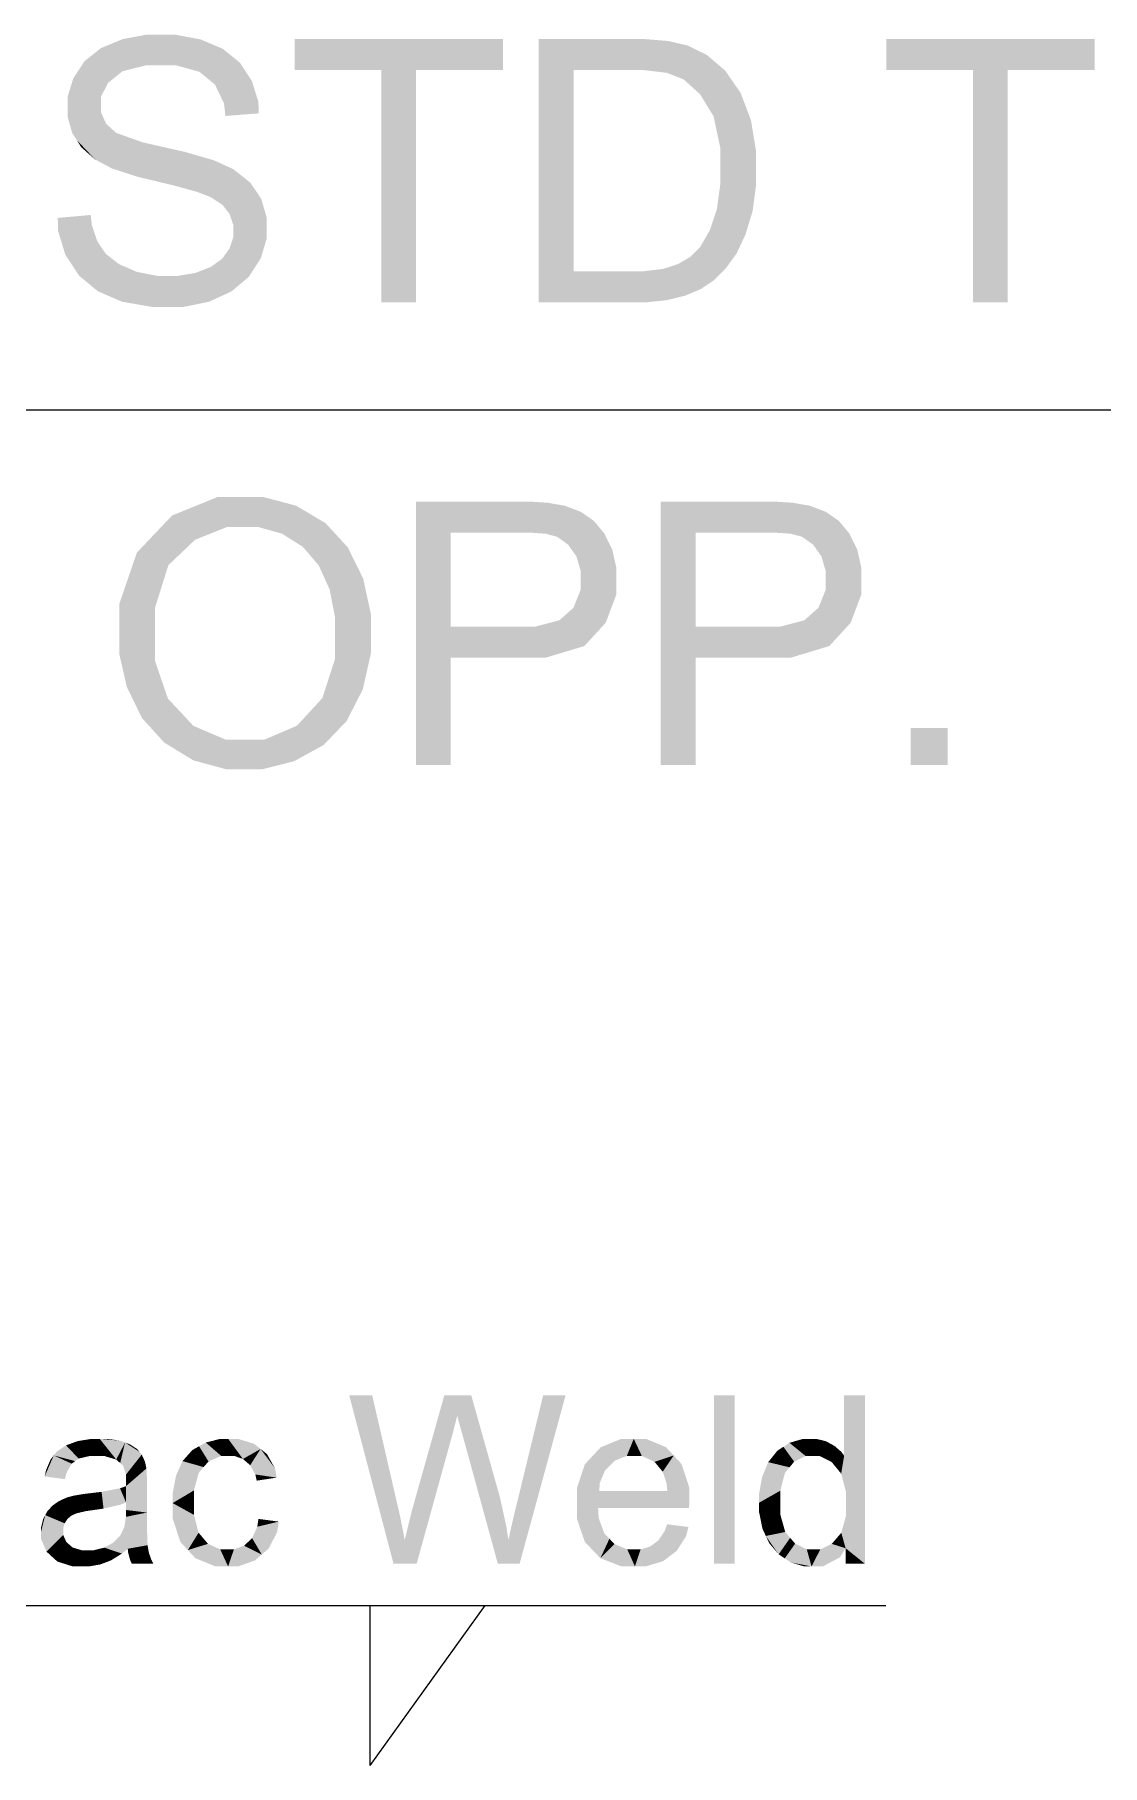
# Model space of a CAD drawing. Header units: millimetres. Extents: x 2 to 579, y 1 to 405.
# Drawn here: x 267.02 to 272.5, y 86.36 to 95.23 of the extents above; entities that cross this region are included whole.
import ezdxf

# ---------------------------------------------------------------- set-up
doc = ezdxf.new("R2010")
doc.units = ezdxf.units.MM
doc.linetypes.add('XKITLINE00', pattern=[0])
doc.layers.add('LinkedObject', color=7, linetype='Continuous', lineweight=0)

# ---------------------------------------------------------------- blocks, each defined once
blk = doc.blocks.new('*A4')
at = {"layer": 'LinkedObject'}
for points in [[(267.4704, 95.2079), (267.5881, 95.073), (267.4148, 95.1848)], [(267.5941, 95.2309), (267.5881, 95.073), (267.4704, 95.2079)], [(267.6622, 95.2309), (267.5881, 95.073), (267.5941, 95.2309)], [(267.5881, 95.073), (267.6622, 95.2309), (267.6691, 95.073)], [(267.6622, 95.2309), (267.7469, 95.073), (267.6691, 95.073)], [(267.8694, 95.2067), (267.6622, 95.2309), (267.7372, 95.2309)], [(267.9267, 95.1825), (267.6622, 95.2309), (267.8694, 95.2067)], [(267.8644, 95.0402), (267.6622, 95.2309), (267.9267, 95.1825)], [(267.7469, 95.073), (267.6622, 95.2309), (267.8644, 95.0402)], [(268.3526, 95.208), (268.7968, 95.0487), (268.3526, 95.0487)], [(268.975, 95.0487), (268.7968, 95.0487), (268.3526, 95.208)], [(268.975, 95.0487), (268.3526, 95.208), (269.4218, 95.208)], [(268.975, 95.0487), (269.4218, 95.208), (269.4218, 95.0487)], [(269.6054, 95.208), (269.7836, 95.0487), (269.6054, 93.858)], [(270.0673, 95.0487), (269.6054, 95.208), (270.0701, 95.208)], [(269.7836, 95.0487), (269.6054, 95.208), (270.0673, 95.0487)], [(270.0701, 95.208), (270.1469, 95.0487), (270.0673, 95.0487)], [(270.1487, 95.208), (270.1469, 95.0487), (270.0701, 95.208)], [(270.1487, 95.208), (270.2625, 95.0349), (270.1469, 95.0487)], [(270.2688, 95.1983), (270.2625, 95.0349), (270.1487, 95.208)], [(271.3888, 95.208), (271.8329, 95.0487), (271.3888, 95.0487)], [(272.0111, 95.0487), (271.8329, 95.0487), (271.3888, 95.208)], [(272.0111, 95.0487), (271.3888, 95.208), (272.458, 95.208)], [(272.0111, 95.0487), (272.458, 95.208), (272.458, 95.0487)], [(267.3591, 95.1618), (267.4331, 95.0136), (267.2745, 95.0943)], [(267.4701, 95.0433), (267.3591, 95.1618), (267.4148, 95.1848)], [(267.4331, 95.0136), (267.3591, 95.1618), (267.4701, 95.0433)], [(267.4148, 95.1848), (267.5881, 95.073), (267.4701, 95.0433)], [(267.9267, 95.1825), (267.9042, 95.0075), (267.8644, 95.0402)], [(267.9839, 95.1584), (267.9042, 95.0075), (267.9267, 95.1825)], [(267.9042, 95.0075), (267.9839, 95.1584), (267.944, 94.9747)], [(267.944, 94.9747), (267.9839, 95.1584), (268.1028, 95.0402)], [(268.1028, 95.0402), (267.9839, 95.1584), (268.072, 95.0872)], [(270.3102, 95.1886), (270.2625, 95.0349), (270.2688, 95.1983)], [(270.3102, 95.1886), (270.2984, 95.021), (270.2625, 95.0349)], [(270.2984, 95.021), (270.3102, 95.1886), (270.3482, 95.0017)], [(270.4671, 95.1269), (270.3102, 95.1886), (270.3682, 95.1753)], [(270.508, 95.0919), (270.3102, 95.1886), (270.4671, 95.1269)], [(270.4327, 94.9255), (270.3102, 95.1886), (270.508, 95.0919)], [(270.3482, 95.0017), (270.3102, 95.1886), (270.4327, 94.9255)], [(267.2455, 95.0498), (267.1876, 94.8586), (267.2166, 95.0053)], [(267.3961, 94.9839), (267.1876, 94.8586), (267.2455, 95.0498)], [(267.2745, 95.0943), (267.4331, 95.0136), (267.2455, 95.0498)], [(267.2455, 95.0498), (267.4331, 95.0136), (267.3961, 94.9839)], [(268.1028, 95.0402), (267.9907, 94.8779), (267.944, 94.9747)], [(268.1336, 94.9932), (267.9907, 94.8779), (268.1028, 95.0402)], [(268.7968, 93.858), (268.975, 95.0487), (268.975, 93.858)], [(268.7968, 95.0487), (268.975, 95.0487), (268.7968, 93.858)], [(269.6054, 93.858), (269.7836, 95.0487), (269.7836, 94.0173)], [(270.508, 95.0919), (270.4674, 94.8686), (270.4327, 94.9255)], [(270.5614, 95.0468), (270.4674, 94.8686), (270.508, 95.0919)], [(270.6412, 94.9315), (270.4674, 94.8686), (270.5614, 95.0468)], [(271.8329, 93.858), (272.0111, 95.0487), (272.0111, 93.858)], [(271.8329, 95.0487), (272.0111, 95.0487), (271.8329, 93.858)], [(267.2166, 95.0053), (267.1876, 94.8586), (267.1876, 94.9097)], [(267.359, 94.9122), (267.1876, 94.8586), (267.3961, 94.9839)], [(268.1667, 94.8867), (267.9907, 94.8779), (268.1336, 94.9932)], [(267.1876, 94.8586), (267.359, 94.9122), (267.359, 94.8703)], [(267.359, 94.8339), (267.1876, 94.8586), (267.359, 94.8703)], [(267.1876, 94.8586), (267.359, 94.8339), (267.1876, 94.812)], [(268.169, 94.8273), (267.9907, 94.8779), (268.1667, 94.8867)], [(267.9907, 94.8779), (268.169, 94.8273), (267.9976, 94.8138)], [(270.4674, 94.8686), (270.6412, 94.9315), (270.5022, 94.8118)], [(270.5022, 94.8118), (270.6412, 94.9315), (270.6676, 94.8613)], [(270.6676, 94.8613), (270.5369, 94.649), (270.5022, 94.8118)], [(270.6941, 94.791), (270.5369, 94.649), (270.6676, 94.8613)], [(267.1876, 94.812), (267.359, 94.8339), (267.2112, 94.7279)], [(267.2112, 94.7279), (267.359, 94.8339), (267.2349, 94.6903)], [(267.2349, 94.6903), (267.359, 94.8339), (267.3853, 94.7741)], [(267.3853, 94.7741), (267.3303, 94.5899), (267.2349, 94.6903)], [(267.4115, 94.7506), (267.3303, 94.5899), (267.3853, 94.7741)], [(270.7205, 94.6306), (270.5369, 94.649), (270.6941, 94.791)], [(267.2349, 94.6903), (267.3303, 94.5899), (267.2585, 94.6528)], [(267.3303, 94.5899), (267.4115, 94.7506), (267.3785, 94.5645)], [(267.3785, 94.5645), (267.4115, 94.7506), (267.4372, 94.7271)], [(267.3785, 94.5645), (267.4372, 94.7271), (267.4157, 94.5447)], [(267.4157, 94.5447), (267.4372, 94.7271), (267.5458, 94.5026)], [(267.5458, 94.5026), (267.4372, 94.7271), (267.5718, 94.679)], [(267.5458, 94.5026), (267.5718, 94.679), (267.6388, 94.4802)], [(267.6388, 94.4802), (267.5718, 94.679), (267.6806, 94.6543)], [(267.6388, 94.4802), (267.6806, 94.6543), (267.7317, 94.4579)], [(267.7317, 94.4579), (267.6806, 94.6543), (267.7894, 94.6297)], [(267.7317, 94.4579), (267.7894, 94.6297), (267.8518, 94.425)], [(267.8518, 94.425), (267.7894, 94.6297), (267.8789, 94.4144)], [(267.8789, 94.4144), (267.7894, 94.6297), (267.9212, 94.3982)], [(267.9387, 94.5866), (267.9212, 94.3982), (267.7894, 94.6297)], [(267.9793, 94.5682), (267.9212, 94.3982), (267.9387, 94.5866)], [(270.7205, 94.5403), (270.5369, 94.649), (270.7205, 94.6306)], [(270.5369, 94.649), (270.7205, 94.5403), (270.5369, 94.5431)], [(267.9212, 94.3982), (267.9793, 94.5682), (267.9822, 94.3584)], [(267.9822, 94.3584), (267.9793, 94.5682), (268.0382, 94.5411)], [(267.9822, 94.3584), (268.0382, 94.5411), (268.0008, 94.3347)], [(268.0008, 94.3347), (268.0382, 94.5411), (268.0195, 94.311)], [(268.0382, 94.5411), (268.1534, 94.4307), (268.0195, 94.311)], [(268.1534, 94.4307), (268.0382, 94.5411), (268.1253, 94.4723)], [(270.7205, 94.5403), (270.5369, 94.4667), (270.5369, 94.5431)], [(270.7205, 94.4634), (270.5369, 94.4667), (270.7205, 94.5403)], [(268.0195, 94.311), (268.1534, 94.4307), (268.0381, 94.2556)], [(268.0381, 94.2556), (268.1534, 94.4307), (268.1814, 94.3891)], [(270.5369, 94.4667), (270.7205, 94.4634), (270.5192, 94.3366)], [(270.5192, 94.3366), (270.7205, 94.4634), (270.6847, 94.2678)], [(270.6847, 94.2678), (270.7205, 94.4634), (270.7026, 94.3272)], [(268.0381, 94.2556), (268.1814, 94.3891), (268.0381, 94.2239)], [(268.0381, 94.2239), (268.1814, 94.3891), (268.0381, 94.1926)], [(268.1814, 94.3891), (268.2095, 94.2389), (268.0381, 94.1926)], [(268.2095, 94.2389), (268.1814, 94.3891), (268.2095, 94.2932)], [(270.6847, 94.2678), (270.5015, 94.2829), (270.5192, 94.3366)], [(267.3124, 94.2554), (267.1376, 94.2913), (267.3064, 94.3062)], [(267.1376, 94.2913), (267.2116, 94.0489), (267.1395, 94.2237)], [(267.3124, 94.2554), (267.2116, 94.0489), (267.1376, 94.2913)], [(267.3401, 94.1722), (267.2116, 94.0489), (267.3124, 94.2554)], [(268.019, 94.1348), (268.2095, 94.2389), (268.1788, 94.0836)], [(268.0381, 94.1926), (268.2095, 94.2389), (268.019, 94.1348)], [(268.1788, 94.0836), (268.2095, 94.2389), (268.2095, 94.1851)], [(270.4343, 94.1439), (270.6847, 94.2678), (270.5927, 94.0711)], [(270.4837, 94.2293), (270.6847, 94.2678), (270.4343, 94.1439)], [(270.5015, 94.2829), (270.6847, 94.2678), (270.4837, 94.2293)], [(270.5927, 94.0711), (270.6847, 94.2678), (270.6207, 94.1101)], [(270.6207, 94.1101), (270.6847, 94.2678), (270.6667, 94.2084)], [(267.1395, 94.2237), (267.2116, 94.0489), (267.1764, 94.1025)], [(267.2116, 94.0489), (267.3401, 94.1722), (267.2467, 93.9953)], [(267.2467, 93.9953), (267.3401, 94.1722), (267.3436, 93.9151)], [(267.3619, 94.1396), (267.3436, 93.9151), (267.3401, 94.1722)], [(270.5927, 94.0711), (270.4025, 94.1121), (270.4343, 94.1439)], [(267.3837, 94.1071), (267.3436, 93.9151), (267.3619, 94.1396)], [(267.3837, 94.1071), (267.4054, 93.8884), (267.3436, 93.9151)], [(267.4514, 94.0545), (267.4054, 93.8884), (267.3837, 94.1071)], [(267.4054, 93.8884), (267.4514, 94.0545), (267.4672, 93.8617)], [(267.4973, 94.0345), (267.4672, 93.8617), (267.4514, 94.0545)], [(267.9809, 94.0817), (268.148, 94.036), (267.9229, 94.04)], [(268, 94.1083), (268.1788, 94.0836), (267.9809, 94.0817)], [(268.148, 94.036), (267.9809, 94.0817), (268.1788, 94.0836)], [(268.019, 94.1348), (268.1788, 94.0836), (268, 94.1083)], [(270.3194, 94.0546), (270.3088, 93.881), (270.2814, 94.0421)], [(270.3088, 93.881), (270.3194, 94.0546), (270.356, 93.8925)], [(270.4698, 93.9487), (270.3194, 94.0546), (270.3799, 94.0896)], [(270.4365, 93.9263), (270.3194, 94.0546), (270.4698, 93.9487)], [(270.356, 93.8925), (270.3194, 94.0546), (270.4365, 93.9263)], [(270.4025, 94.1121), (270.5032, 93.971), (270.3799, 94.0896)], [(270.3799, 94.0896), (270.5032, 93.971), (270.4698, 93.9487)], [(270.5646, 94.0322), (270.4025, 94.1121), (270.5927, 94.0711)], [(270.5032, 93.971), (270.4025, 94.1121), (270.5646, 94.0322)], [(267.5432, 94.0144), (267.4672, 93.8617), (267.4973, 94.0345)], [(267.5432, 94.0144), (267.6203, 93.835), (267.4672, 93.8617)], [(267.6465, 93.9943), (267.6203, 93.835), (267.5432, 94.0144)], [(267.6465, 93.9943), (267.7117, 93.835), (267.6203, 93.835)], [(267.7039, 93.9943), (267.7117, 93.835), (267.6465, 93.9943)], [(267.7039, 93.9943), (267.7838, 93.835), (267.7117, 93.835)], [(267.7549, 93.9943), (267.7838, 93.835), (267.7039, 93.9943)], [(267.8448, 94.0095), (267.9712, 93.8879), (267.7549, 93.9943)], [(267.7549, 93.9943), (267.9712, 93.8879), (267.7838, 93.835)], [(267.8839, 94.0248), (268.1172, 93.9884), (267.8448, 94.0095)], [(268.0288, 93.9144), (267.8448, 94.0095), (268.1172, 93.9884)], [(267.9712, 93.8879), (267.8448, 94.0095), (268.0288, 93.9144)], [(267.9229, 94.04), (268.1172, 93.9884), (267.8839, 94.0248)], [(267.9229, 94.04), (268.148, 94.036), (268.1172, 93.9884)], [(269.7836, 94.0173), (270.0921, 93.858), (269.6054, 93.858)], [(270.0719, 94.0173), (270.0921, 93.858), (269.7836, 94.0173)], [(270.0719, 94.0173), (270.1533, 93.858), (270.0921, 93.858)], [(270.1386, 94.0173), (270.1533, 93.858), (270.0719, 94.0173)], [(270.3088, 93.881), (270.1386, 94.0173), (270.2434, 94.0297)], [(270.2617, 93.8695), (270.1386, 94.0173), (270.3088, 93.881)], [(270.1533, 93.858), (270.1386, 94.0173), (270.2617, 93.8695)], [(270.2814, 94.0421), (270.3088, 93.881), (270.2434, 94.0297)], [(267.7838, 93.835), (267.9712, 93.8879), (267.9136, 93.8615)], [(267.9567, 92.8603), (267.6336, 92.6703), (267.7238, 92.7653)], [(268.0994, 92.8603), (267.6336, 92.6703), (267.9567, 92.8603)], [(268.0054, 92.7064), (267.6336, 92.6703), (268.0994, 92.8603)], [(268.0054, 92.7064), (268.0994, 92.8603), (268.1003, 92.7064)], [(268.0994, 92.8603), (268.1671, 92.7064), (268.1003, 92.7064)], [(268.3613, 92.8157), (268.0994, 92.8603), (268.1928, 92.8603)], [(268.4363, 92.771), (268.0994, 92.8603), (268.3613, 92.8157)], [(268.2876, 92.6726), (268.0994, 92.8603), (268.4363, 92.771)], [(268.1671, 92.7064), (268.0994, 92.8603), (268.2876, 92.6726)], [(269.1528, 92.1961), (268.9746, 91.4873), (268.9746, 92.8373)], [(268.9746, 92.8373), (269.1528, 92.678), (269.1528, 92.1961)], [(269.4978, 92.678), (268.9746, 92.8373), (269.483, 92.8373)], [(269.1528, 92.678), (268.9746, 92.8373), (269.4978, 92.678)], [(269.483, 92.8373), (269.5585, 92.678), (269.4978, 92.678)], [(269.5501, 92.8373), (269.5585, 92.678), (269.483, 92.8373)], [(269.5501, 92.8373), (269.6417, 92.6721), (269.5585, 92.678)], [(269.6526, 92.8309), (269.6417, 92.6721), (269.5501, 92.8373)], [(269.688, 92.8245), (269.6417, 92.6721), (269.6526, 92.8309)], [(269.688, 92.8245), (269.6642, 92.6661), (269.6417, 92.6721)], [(269.6642, 92.6661), (269.688, 92.8245), (269.6992, 92.6564)], [(269.8208, 92.7847), (269.688, 92.8245), (269.7376, 92.8162)], [(269.8544, 92.7614), (269.688, 92.8245), (269.8208, 92.7847)], [(269.7555, 92.6166), (269.688, 92.8245), (269.8544, 92.7614)], [(269.6992, 92.6564), (269.688, 92.8245), (269.7555, 92.6166)], [(270.4097, 92.1961), (270.2315, 91.4873), (270.2315, 92.8373)], [(270.2315, 92.8373), (270.4097, 92.678), (270.4097, 92.1961)], [(270.7546, 92.678), (270.2315, 92.8373), (270.7398, 92.8373)], [(270.4097, 92.678), (270.2315, 92.8373), (270.7546, 92.678)], [(270.7398, 92.8373), (270.8153, 92.678), (270.7546, 92.678)], [(270.8069, 92.8373), (270.8153, 92.678), (270.7398, 92.8373)], [(270.8069, 92.8373), (270.8986, 92.6721), (270.8153, 92.678)], [(270.9094, 92.8309), (270.8986, 92.6721), (270.8069, 92.8373)], [(270.9448, 92.8245), (270.8986, 92.6721), (270.9094, 92.8309)], [(270.9448, 92.8245), (270.9211, 92.6661), (270.8986, 92.6721)], [(270.9211, 92.6661), (270.9448, 92.8245), (270.956, 92.6564)], [(271.0777, 92.7847), (270.9448, 92.8245), (270.9945, 92.8162)], [(271.1112, 92.7614), (270.9448, 92.8245), (271.0777, 92.7847)], [(271.0124, 92.6166), (270.9448, 92.8245), (271.1112, 92.7614)], [(270.956, 92.6564), (270.9448, 92.8245), (271.0124, 92.6166)], [(268.2876, 92.6726), (268.4363, 92.771), (268.3413, 92.6388)], [(268.4363, 92.771), (268.395, 92.605), (268.3413, 92.6388)], [(268.395, 92.605), (268.4363, 92.771), (268.4765, 92.5097)], [(268.6257, 92.602), (268.4363, 92.771), (268.5113, 92.7264)], [(268.665, 92.5221), (268.4363, 92.771), (268.6257, 92.602)], [(268.4765, 92.5097), (268.4363, 92.771), (268.665, 92.5221)], [(269.8544, 92.7614), (269.7769, 92.5865), (269.7555, 92.6166)], [(269.8879, 92.7382), (269.7769, 92.5865), (269.8544, 92.7614)], [(269.9419, 92.6731), (269.7769, 92.5865), (269.8879, 92.7382)], [(271.1112, 92.7614), (271.0338, 92.5865), (271.0124, 92.6166)], [(271.1448, 92.7382), (271.0338, 92.5865), (271.1112, 92.7614)], [(271.1988, 92.6731), (271.0338, 92.5865), (271.1448, 92.7382)], [(267.6336, 92.6703), (267.4532, 92.1444), (267.5434, 92.5753)], [(267.7052, 92.5111), (267.4532, 92.1444), (267.6336, 92.6703)], [(267.842, 92.6413), (267.6336, 92.6703), (268.0054, 92.7064)], [(267.6336, 92.6703), (267.842, 92.6413), (267.7736, 92.5762)], [(267.7052, 92.5111), (267.6336, 92.6703), (267.7736, 92.5762)], [(269.7769, 92.5865), (269.9419, 92.6731), (269.7983, 92.5564)], [(269.7983, 92.5564), (269.9419, 92.6731), (269.9624, 92.6312)], [(271.0338, 92.5865), (271.1988, 92.6731), (271.0552, 92.5564)], [(271.0552, 92.5564), (271.1988, 92.6731), (271.2192, 92.6312)], [(267.5434, 92.5753), (267.4532, 92.1444), (267.4532, 92.3123)], [(269.9624, 92.6312), (269.8197, 92.484), (269.7983, 92.5564)], [(269.9828, 92.5894), (269.8197, 92.484), (269.9624, 92.6312)], [(270.0033, 92.4973), (269.8197, 92.484), (269.9828, 92.5894)], [(271.2192, 92.6312), (271.0766, 92.484), (271.0552, 92.5564)], [(271.2397, 92.5894), (271.0766, 92.484), (271.2192, 92.6312)], [(271.2602, 92.4973), (271.0766, 92.484), (271.2397, 92.5894)], [(267.6368, 92.2937), (267.4532, 92.1444), (267.7052, 92.5111)], [(268.4765, 92.5097), (268.665, 92.5221), (268.5044, 92.4483)], [(268.665, 92.5221), (268.5323, 92.3869), (268.5044, 92.4483)], [(268.5323, 92.3869), (268.665, 92.5221), (268.5602, 92.2431)], [(268.5602, 92.2431), (268.665, 92.5221), (268.7438, 92.2613)], [(268.7438, 92.2613), (268.665, 92.5221), (268.7044, 92.4423)], [(270.0033, 92.4472), (269.8197, 92.484), (270.0033, 92.4973)], [(269.8197, 92.484), (270.0033, 92.4472), (269.8197, 92.4417)], [(271.2602, 92.4472), (271.0766, 92.484), (271.2602, 92.4973)], [(271.0766, 92.484), (271.2602, 92.4472), (271.0766, 92.4417)], [(269.7834, 92.2927), (270.0033, 92.4472), (269.8939, 92.1559)], [(269.8197, 92.3833), (270.0033, 92.4472), (269.7834, 92.2927)], [(270.0033, 92.4472), (269.8197, 92.3833), (269.8197, 92.4417)], [(269.8939, 92.1559), (270.0033, 92.4472), (269.9486, 92.2155)], [(269.9486, 92.2155), (270.0033, 92.4472), (270.0033, 92.3611)], [(271.0402, 92.2927), (271.2602, 92.4472), (271.1507, 92.1559)], [(271.0766, 92.3833), (271.2602, 92.4472), (271.0402, 92.2927)], [(271.2602, 92.4472), (271.0766, 92.3833), (271.0766, 92.4417)], [(271.1507, 92.1559), (271.2602, 92.4472), (271.2054, 92.2155)], [(271.2054, 92.2155), (271.2602, 92.4472), (271.2602, 92.3611)], [(267.4532, 92.1444), (267.6368, 92.2937), (267.6368, 92.1414)], [(269.8939, 92.1559), (269.747, 92.2605), (269.7834, 92.2927)], [(271.1507, 92.1559), (271.0039, 92.2605), (271.0402, 92.2927)], [(268.5602, 92.1607), (268.7438, 92.2613), (268.7438, 92.16)], [(268.5602, 92.2431), (268.7438, 92.2613), (268.5602, 92.1607)], [(269.1528, 92.1961), (269.1528, 92.0368), (268.9746, 91.4873)], [(269.4985, 92.0368), (269.1528, 92.1961), (269.5014, 92.1961)], [(269.1528, 92.0368), (269.1528, 92.1961), (269.4985, 92.0368)], [(269.5879, 92.1961), (269.8939, 92.1559), (269.4985, 92.0368)], [(269.5879, 92.1961), (269.4985, 92.0368), (269.5014, 92.1961)], [(269.7107, 92.2283), (269.8939, 92.1559), (269.5879, 92.1961)], [(269.747, 92.2605), (269.8939, 92.1559), (269.7107, 92.2283)], [(270.4097, 92.1961), (270.4097, 92.0368), (270.2315, 91.4873)], [(270.7554, 92.0368), (270.4097, 92.1961), (270.7583, 92.1961)], [(270.4097, 92.0368), (270.4097, 92.1961), (270.7554, 92.0368)], [(270.8448, 92.1961), (271.1507, 92.1559), (270.7554, 92.0368)], [(270.8448, 92.1961), (270.7554, 92.0368), (270.7583, 92.1961)], [(270.9676, 92.2283), (271.1507, 92.1559), (270.8448, 92.1961)], [(271.0039, 92.2605), (271.1507, 92.1559), (270.9676, 92.2283)], [(267.4532, 92.1444), (267.6368, 92.0195), (267.4532, 92.0556)], [(267.6368, 92.0195), (267.4532, 92.1444), (267.6368, 92.1414)], [(268.495, 91.8295), (268.7438, 92.16), (268.6609, 91.7929)], [(268.5602, 92.0305), (268.7438, 92.16), (268.495, 91.8295)], [(268.7438, 92.16), (268.5602, 92.0305), (268.5602, 92.1607)], [(268.6609, 91.7929), (268.7438, 92.16), (268.7023, 91.8739)], [(268.7023, 91.8739), (268.7438, 92.16), (268.7438, 92.0574)], [(269.4985, 92.0368), (269.8939, 92.1559), (269.6415, 92.0368)], [(269.6415, 92.0368), (269.8939, 92.1559), (269.8392, 92.0964)], [(270.7554, 92.0368), (271.1507, 92.1559), (270.8984, 92.0368)], [(270.8984, 92.0368), (271.1507, 92.1559), (271.096, 92.0964)], [(267.4532, 92.0556), (267.6368, 92.0195), (267.4918, 91.8872)], [(267.4918, 91.8872), (267.6368, 92.0195), (267.5305, 91.8076)], [(267.5305, 91.8076), (267.6368, 92.0195), (267.7024, 91.8274)], [(268.9746, 91.4873), (269.1528, 92.0368), (269.1528, 91.4873)], [(270.2315, 91.4873), (270.4097, 92.0368), (270.4097, 91.4873)], [(267.7024, 91.8274), (267.6828, 91.6024), (267.5305, 91.8076)], [(267.5305, 91.8076), (267.6828, 91.6024), (267.5691, 91.728)], [(267.7681, 91.7573), (267.6828, 91.6024), (267.7024, 91.8274)], [(267.6828, 91.6024), (267.7681, 91.7573), (267.7579, 91.5564)], [(267.7579, 91.5564), (267.7681, 91.7573), (267.8337, 91.6871)], [(268.4298, 91.7586), (268.5021, 91.5893), (268.3646, 91.6878)], [(268.6609, 91.7929), (268.4298, 91.7586), (268.495, 91.8295)], [(268.6195, 91.7119), (268.4298, 91.7586), (268.6609, 91.7929)], [(268.5021, 91.5893), (268.4298, 91.7586), (268.6195, 91.7119)], [(267.8337, 91.6871), (268.0985, 91.4644), (267.7579, 91.5564)], [(267.9985, 91.6169), (268.0985, 91.4644), (267.8337, 91.6871)], [(268.4262, 91.5477), (268.1984, 91.6169), (268.3646, 91.6878)], [(268.3646, 91.6878), (268.5021, 91.5893), (268.4262, 91.5477)], [(271.703, 91.6763), (271.514, 91.4873), (271.514, 91.6763)], [(271.703, 91.4873), (271.514, 91.4873), (271.703, 91.6763)], [(268.0985, 91.4644), (267.9985, 91.6169), (268.0975, 91.6169)], [(268.1984, 91.6169), (268.0985, 91.4644), (268.0975, 91.6169)], [(268.0985, 91.4644), (268.1984, 91.6169), (268.1864, 91.4644)], [(268.1864, 91.4644), (268.1984, 91.6169), (268.3502, 91.506)], [(268.3502, 91.506), (268.1984, 91.6169), (268.4262, 91.5477)], [(267.7579, 91.5564), (268.0985, 91.4644), (267.8329, 91.5104)], [(267.8329, 91.5104), (268.0985, 91.4644), (268.0032, 91.4644)], [(268.7506, 88.2557), (268.8602, 87.3917), (268.6327, 88.2557)], [(268.8813, 87.6892), (268.8602, 87.3917), (268.7506, 88.2557)], [(269.121, 88.2557), (269.1609, 88.0498), (268.9566, 87.6721)], [(269.1609, 88.0498), (269.121, 88.2557), (269.1666, 88.0707)], [(269.1666, 88.0707), (269.121, 88.2557), (269.1796, 88.1216)], [(269.1796, 88.1216), (269.121, 88.2557), (269.1869, 88.1514)], [(269.2588, 88.2557), (269.1869, 88.1514), (269.121, 88.2557)], [(269.1869, 88.1514), (269.2588, 88.2557), (269.1891, 88.1418)], [(269.1891, 88.1418), (269.2588, 88.2557), (269.203, 88.091)], [(269.203, 88.091), (269.2588, 88.2557), (269.2148, 88.0498)], [(269.2148, 88.0498), (269.2588, 88.2557), (269.3819, 87.818)], [(269.7429, 88.2557), (269.4929, 87.7003), (269.628, 88.2557)], [(269.507, 87.3917), (269.4929, 87.7003), (269.7429, 88.2557)], [(270.6103, 88.2557), (270.5041, 87.3917), (270.5041, 88.2557)], [(270.6103, 87.3917), (270.5041, 87.3917), (270.6103, 88.2557)], [(271.2782, 88.2557), (271.1719, 87.9456), (271.1719, 88.2557)], [(271.2782, 88.2557), (271.1815, 87.7596), (271.1719, 87.9456)], [(271.1815, 87.7596), (271.2782, 88.2557), (271.2782, 87.3917)], [(267.3124, 88.032), (267.2108, 88.0099), (267.2414, 88.0209)], [(267.2998, 87.9438), (267.2108, 88.0099), (267.3124, 88.032)], [(267.2998, 87.9438), (267.3124, 88.032), (267.3372, 87.9438)], [(267.3372, 87.9438), (267.3124, 88.032), (267.3772, 87.9438)], [(267.3528, 88.032), (267.3772, 87.9438), (267.3124, 88.032)], [(267.458, 88.0225), (267.3528, 88.032), (267.3929, 88.032)], [(267.483, 88.0131), (267.3528, 88.032), (267.458, 88.0225)], [(267.4375, 87.9259), (267.3528, 88.032), (267.483, 88.0131)], [(267.3772, 87.9438), (267.3528, 88.032), (267.4375, 87.9259)], [(267.9715, 88.032), (267.976, 87.9447), (267.897, 88.013)], [(268.0118, 88.032), (267.976, 87.9447), (267.9715, 88.032)], [(267.976, 87.9447), (268.0118, 88.032), (268.016, 87.9447)], [(268.0118, 88.032), (268.0425, 87.9447), (268.016, 87.9447)], [(268.1459, 88.0061), (268.0118, 88.032), (268.0627, 88.032)], [(268.1782, 87.9802), (268.0118, 88.032), (268.1459, 88.0061)], [(268.0876, 87.9288), (268.0118, 88.032), (268.1782, 87.9802)], [(268.0425, 87.9447), (268.0118, 88.032), (268.0876, 87.9288)], [(268.9566, 87.6721), (269.1609, 88.0498), (268.9788, 87.3917)], [(269.3819, 87.818), (269.3953, 87.3917), (269.2148, 88.0498)], [(270.0927, 88.032), (269.9226, 87.9884), (270.028, 88.032)], [(270.057, 87.9447), (269.9226, 87.9884), (270.0927, 88.032)], [(270.057, 87.9447), (270.0927, 88.032), (270.0935, 87.9447)], [(270.0927, 88.032), (270.1338, 87.9447), (270.0935, 87.9447)], [(270.2579, 87.9892), (270.0927, 88.032), (270.1554, 88.032)], [(270.2976, 87.9465), (270.0927, 88.032), (270.2579, 87.9892)], [(270.1994, 87.9141), (270.0927, 88.032), (270.2976, 87.9465)], [(270.1338, 87.9447), (270.0927, 88.032), (270.1994, 87.9141)], [(270.9611, 88.032), (270.9747, 87.9438), (270.8915, 88.0116)], [(270.9997, 88.032), (270.9747, 87.9438), (270.9611, 88.032)], [(270.9747, 87.9438), (270.9997, 88.032), (271.01, 87.9438)], [(270.9997, 88.032), (271.0463, 87.9438), (271.01, 87.9438)], [(271.0279, 88.032), (271.0463, 87.9438), (270.9997, 88.032)], [(271.0782, 88.02), (271.0463, 87.9438), (271.0279, 88.032)], [(271.1002, 88.008), (271.0463, 87.9438), (271.0782, 88.02)], [(267.1171, 87.9468), (267.0705, 87.8393), (267.1009, 87.9264)], [(267.2091, 87.9047), (267.0705, 87.8393), (267.1171, 87.9468)], [(267.1333, 87.9673), (267.2447, 87.9308), (267.1171, 87.9468)], [(267.2091, 87.9047), (267.1171, 87.9468), (267.2269, 87.9178)], [(267.2269, 87.9178), (267.1171, 87.9468), (267.2447, 87.9308)], [(267.1801, 87.9988), (267.2447, 87.9308), (267.1333, 87.9673)], [(267.2108, 88.0099), (267.2447, 87.9308), (267.1801, 87.9988)], [(267.2447, 87.9308), (267.2108, 88.0099), (267.2998, 87.9438)], [(267.4375, 87.9259), (267.483, 88.0131), (267.4578, 87.908)], [(267.4578, 87.908), (267.483, 88.0131), (267.4728, 87.8947)], [(267.483, 88.0131), (267.4879, 87.8492), (267.4728, 87.8947)], [(267.5567, 87.9656), (267.4879, 87.8492), (267.483, 88.0131)], [(267.5449, 87.9799), (267.483, 88.0131), (267.5081, 88.0037)], [(267.5567, 87.9656), (267.483, 88.0131), (267.5449, 87.9799)], [(267.5685, 87.9513), (267.4879, 87.8492), (267.5567, 87.9656)], [(267.585, 87.9152), (267.4879, 87.8492), (267.5685, 87.9513)], [(267.8285, 87.975), (267.886, 87.8873), (267.7775, 87.918)], [(267.911, 87.916), (267.8285, 87.975), (267.8627, 87.994)], [(267.886, 87.8873), (267.8285, 87.975), (267.911, 87.916)], [(267.897, 88.013), (267.976, 87.9447), (267.8627, 87.994)], [(267.8627, 87.994), (267.976, 87.9447), (267.911, 87.916)], [(268.0876, 87.9288), (268.1782, 87.9802), (268.1063, 87.9128)], [(268.1782, 87.9802), (268.1249, 87.8969), (268.1063, 87.9128)], [(268.1249, 87.8969), (268.1782, 87.9802), (268.151, 87.8493)], [(268.151, 87.8493), (268.1782, 87.9802), (268.2611, 87.8333)], [(268.252, 87.8809), (268.1782, 87.9802), (268.2106, 87.9543)], [(268.2611, 87.8333), (268.1782, 87.9802), (268.252, 87.8809)], [(269.882, 87.9448), (269.8008, 87.7786), (269.8414, 87.9012)], [(269.9459, 87.8714), (269.8008, 87.7786), (269.882, 87.9448)], [(269.9226, 87.9884), (269.9956, 87.9203), (269.882, 87.9448)], [(269.882, 87.9448), (269.9956, 87.9203), (269.9459, 87.8714)], [(269.9956, 87.9203), (269.9226, 87.9884), (270.057, 87.9447)], [(270.1994, 87.9141), (270.2976, 87.9465), (270.2247, 87.8834)], [(270.2976, 87.9465), (270.2412, 87.8637), (270.2247, 87.8834)], [(270.2412, 87.8637), (270.2976, 87.9465), (270.2612, 87.8045)], [(270.2612, 87.8045), (270.2976, 87.9465), (270.3771, 87.7835)], [(270.3771, 87.7835), (270.2976, 87.9465), (270.3373, 87.9038)], [(270.8291, 87.971), (270.8919, 87.8861), (270.7824, 87.9125)], [(270.9156, 87.915), (270.8291, 87.971), (270.8603, 87.9913)], [(270.8919, 87.8861), (270.8291, 87.971), (270.9156, 87.915)], [(270.8915, 88.0116), (270.9747, 87.9438), (270.8603, 87.9913)], [(270.8603, 87.9913), (270.9747, 87.9438), (270.9156, 87.915)], [(271.1002, 88.008), (271.1072, 87.9138), (271.0463, 87.9438)], [(271.1223, 87.996), (271.1072, 87.9138), (271.1002, 88.008)], [(271.1581, 87.9648), (271.1072, 87.9138), (271.1223, 87.996)], [(271.1719, 87.9456), (271.1072, 87.9138), (271.1581, 87.9648)], [(271.1072, 87.9138), (271.1719, 87.9456), (271.132, 87.8838)], [(271.132, 87.8838), (271.1719, 87.9456), (271.1567, 87.8538)], [(271.1719, 87.9456), (271.1815, 87.7596), (271.1567, 87.8538)], [(267.1009, 87.9264), (267.0705, 87.8393), (267.0776, 87.8726)], [(267.1828, 87.8586), (267.0705, 87.8393), (267.2091, 87.9047)], [(267.0705, 87.8393), (267.1828, 87.8586), (267.1742, 87.8255)], [(267.4876, 87.8001), (267.5923, 87.8799), (267.4873, 87.7892)], [(267.4873, 87.7892), (267.5923, 87.8799), (267.4879, 87.7062)], [(267.4879, 87.8139), (267.5923, 87.8799), (267.4876, 87.8001)], [(267.5897, 87.8934), (267.4879, 87.8492), (267.585, 87.9152)], [(267.4879, 87.8492), (267.5897, 87.8934), (267.5923, 87.8799)], [(267.4879, 87.8492), (267.5923, 87.8799), (267.4879, 87.8168)], [(267.4879, 87.8168), (267.5923, 87.8799), (267.4879, 87.8139)], [(267.595, 87.831), (267.4879, 87.7062), (267.5923, 87.8799)], [(267.7607, 87.88), (267.7272, 87.7026), (267.7439, 87.8419)], [(267.861, 87.8586), (267.7272, 87.7026), (267.7607, 87.88)], [(267.836, 87.7677), (267.7272, 87.7026), (267.861, 87.8586)], [(267.7439, 87.8419), (267.7272, 87.7026), (267.7272, 87.7533)], [(267.7775, 87.918), (267.886, 87.8873), (267.7607, 87.88)], [(267.7607, 87.88), (267.886, 87.8873), (267.861, 87.8586)], [(268.151, 87.8493), (268.2611, 87.8333), (268.1583, 87.8177)], [(269.9183, 87.8059), (269.8008, 87.7786), (269.9459, 87.8714)], [(270.7668, 87.8744), (270.7356, 87.7044), (270.7512, 87.8362)], [(270.8682, 87.8573), (270.7356, 87.7044), (270.7668, 87.8744)], [(270.8445, 87.7663), (270.7356, 87.7044), (270.8682, 87.8573)], [(270.7824, 87.9125), (270.8919, 87.8861), (270.7668, 87.8744)], [(270.7668, 87.8744), (270.8919, 87.8861), (270.8682, 87.8573)], [(267.3625, 87.7603), (267.3724, 87.6744), (267.2984, 87.7527)], [(267.4569, 87.7786), (267.4879, 87.7062), (267.3625, 87.7603)], [(267.3625, 87.7603), (267.4879, 87.7062), (267.3724, 87.6744)], [(267.4873, 87.7892), (267.4879, 87.7062), (267.4569, 87.7786)], [(267.595, 87.7956), (267.4873, 87.6673), (267.4879, 87.7062)], [(267.595, 87.6542), (267.4873, 87.6673), (267.595, 87.7956)], [(267.595, 87.7956), (267.4879, 87.7062), (267.595, 87.831)], [(267.7272, 87.7026), (267.836, 87.7677), (267.836, 87.7055)], [(269.405, 87.7367), (269.3953, 87.3917), (269.3819, 87.818)], [(269.8008, 87.7786), (269.9183, 87.8059), (269.9157, 87.765)], [(269.9157, 87.765), (269.8008, 87.6996), (269.8008, 87.7786)], [(269.9157, 87.765), (270.3771, 87.706), (269.8008, 87.6996)], [(270.2647, 87.765), (270.3771, 87.706), (269.9157, 87.765)], [(270.2612, 87.8045), (270.3771, 87.7835), (270.2647, 87.765)], [(270.3771, 87.706), (270.2647, 87.765), (270.3771, 87.7835)], [(270.7512, 87.8362), (270.7356, 87.7044), (270.7356, 87.7512)], [(270.7356, 87.7044), (270.8445, 87.7663), (270.8445, 87.7042)], [(271.1815, 87.7596), (271.2782, 87.3917), (271.1815, 87.6954)], [(267.1111, 87.6905), (267.1803, 87.6104), (267.0837, 87.66)], [(267.1877, 87.6217), (267.1111, 87.6905), (267.128, 87.702)], [(267.1803, 87.6104), (267.1111, 87.6905), (267.1877, 87.6217)], [(267.1449, 87.7135), (267.2086, 87.639), (267.128, 87.702)], [(267.128, 87.702), (267.2086, 87.639), (267.1877, 87.6217)], [(267.183, 87.7309), (267.2086, 87.639), (267.1449, 87.7135)], [(267.2042, 87.7368), (267.2086, 87.639), (267.183, 87.7309)], [(267.2198, 87.7409), (267.2357, 87.6508), (267.2042, 87.7368)], [(267.2086, 87.639), (267.2042, 87.7368), (267.2221, 87.6449)], [(267.2221, 87.6449), (267.2042, 87.7368), (267.2357, 87.6508)], [(267.2669, 87.7488), (267.2819, 87.6614), (267.2198, 87.7409)], [(267.2198, 87.7409), (267.2819, 87.6614), (267.2357, 87.6508)], [(267.2984, 87.7527), (267.3146, 87.6661), (267.2669, 87.7488)], [(267.2669, 87.7488), (267.3146, 87.6661), (267.2819, 87.6614)], [(267.2984, 87.7527), (267.3724, 87.6744), (267.3146, 87.6661)], [(267.3724, 87.6744), (267.4879, 87.7062), (267.459, 87.6944)], [(267.595, 87.6542), (267.4873, 87.6322), (267.4873, 87.6673)], [(267.836, 87.6425), (267.7272, 87.7026), (267.836, 87.7055)], [(267.7272, 87.7026), (267.8051, 87.4619), (267.7272, 87.6242)], [(267.836, 87.6425), (267.8051, 87.4619), (267.7272, 87.7026)], [(268.8917, 87.6447), (268.8602, 87.3917), (268.8813, 87.6892)], [(268.9566, 87.6721), (268.9788, 87.3917), (268.9537, 87.6615)], [(269.4388, 87.584), (269.3953, 87.3917), (269.405, 87.7367)], [(269.4929, 87.7003), (269.507, 87.3917), (269.4797, 87.6473)], [(270.3771, 87.7013), (269.8008, 87.6996), (270.3771, 87.706)], [(270.3768, 87.6872), (269.8008, 87.6996), (270.3771, 87.7013)], [(269.8008, 87.6996), (269.8811, 87.4625), (269.8008, 87.6233)], [(269.9126, 87.6262), (269.8811, 87.4625), (269.8008, 87.6996)], [(269.9126, 87.6262), (269.8008, 87.6996), (269.9096, 87.6777)], [(270.3765, 87.6777), (269.8008, 87.6996), (270.3768, 87.6872)], [(269.9096, 87.6777), (269.8008, 87.6996), (270.3765, 87.6777)], [(270.7356, 87.7044), (270.8445, 87.6442), (270.7356, 87.6563)], [(270.8445, 87.6442), (270.7356, 87.7044), (270.8445, 87.7042)], [(271.1815, 87.6954), (271.2782, 87.3917), (271.1815, 87.6371)], [(267.0733, 87.641), (267.0524, 87.557), (267.0628, 87.622)], [(267.1729, 87.599), (267.0524, 87.557), (267.0733, 87.641)], [(267.0628, 87.622), (267.0524, 87.557), (267.0524, 87.58)], [(267.1656, 87.5738), (267.0524, 87.557), (267.1729, 87.599)], [(267.0837, 87.66), (267.1803, 87.6104), (267.0733, 87.641)], [(267.0733, 87.641), (267.1803, 87.6104), (267.1729, 87.599)], [(267.424, 87.5011), (267.595, 87.5802), (267.5984, 87.4867)], [(267.459, 87.5379), (267.595, 87.5802), (267.424, 87.5011)], [(267.4702, 87.5611), (267.595, 87.5802), (267.459, 87.5379)], [(267.595, 87.5802), (267.4702, 87.5611), (267.4787, 87.5791)], [(267.4787, 87.5791), (267.595, 87.6542), (267.595, 87.5802)], [(267.4873, 87.6322), (267.595, 87.6542), (267.4787, 87.5791)], [(267.7272, 87.6242), (267.8051, 87.4619), (267.7662, 87.5039)], [(267.8601, 87.5509), (267.8051, 87.4619), (267.836, 87.6425)], [(268.1349, 87.5227), (268.2715, 87.6077), (268.1841, 87.4389)], [(268.1614, 87.5817), (268.2715, 87.6077), (268.1349, 87.5227)], [(268.2715, 87.6077), (268.1614, 87.5817), (268.167, 87.6216)], [(268.1841, 87.4389), (268.2715, 87.6077), (268.2193, 87.4694)], [(268.2193, 87.4694), (268.2715, 87.6077), (268.263, 87.5538)], [(268.9097, 87.5564), (268.8602, 87.3917), (268.8917, 87.6447)], [(268.934, 87.5817), (268.9788, 87.3917), (268.9173, 87.5126)], [(268.9537, 87.6615), (268.9788, 87.3917), (268.934, 87.5817)], [(269.4496, 87.5126), (269.3953, 87.3917), (269.4388, 87.584)], [(269.4797, 87.6473), (269.507, 87.3917), (269.458, 87.5534)], [(269.8008, 87.6233), (269.8811, 87.4625), (269.841, 87.5048)], [(269.9417, 87.5473), (269.8811, 87.4625), (269.9126, 87.6262)], [(270.2188, 87.5112), (270.3735, 87.5801), (270.3126, 87.4575)], [(270.2515, 87.5603), (270.3735, 87.5801), (270.2188, 87.5112)], [(270.3735, 87.5801), (270.2515, 87.5603), (270.2636, 87.5939)], [(270.3126, 87.4575), (270.3735, 87.5801), (270.3606, 87.5321)], [(270.7356, 87.6563), (270.8445, 87.6442), (270.7529, 87.5713)], [(270.7529, 87.5713), (270.8445, 87.6442), (270.7701, 87.5344)], [(270.7701, 87.5344), (270.8445, 87.6442), (270.8698, 87.5544)], [(271.1815, 87.6371), (271.2782, 87.3917), (271.1572, 87.5504)], [(267.0524, 87.557), (267.1656, 87.5738), (267.1656, 87.56)], [(267.1656, 87.5387), (267.0524, 87.557), (267.1656, 87.56)], [(267.0524, 87.557), (267.1656, 87.5387), (267.0524, 87.5179)], [(267.0524, 87.5179), (267.1656, 87.5387), (267.0801, 87.4535)], [(267.0801, 87.4535), (267.1656, 87.5387), (267.1077, 87.4283)], [(267.1077, 87.4283), (267.1656, 87.5387), (267.1816, 87.5033)], [(267.1816, 87.5033), (267.1354, 87.4031), (267.1077, 87.4283)], [(267.1976, 87.4892), (267.1354, 87.4031), (267.1816, 87.5033)], [(267.2137, 87.475), (267.1354, 87.4031), (267.1976, 87.4892)], [(267.4965, 87.4686), (267.3764, 87.4743), (267.4002, 87.4877)], [(267.424, 87.5011), (267.5984, 87.4867), (267.4002, 87.4877)], [(267.5984, 87.4867), (267.4965, 87.4686), (267.4002, 87.4877)], [(267.8051, 87.4619), (267.8601, 87.5509), (267.8842, 87.5223)], [(267.9083, 87.4938), (267.8051, 87.4619), (267.8842, 87.5223)], [(267.9083, 87.4938), (268.0114, 87.3779), (267.8051, 87.4619)], [(267.9712, 87.4652), (268.0114, 87.3779), (267.9083, 87.4938)], [(268.1841, 87.4389), (268.0932, 87.4844), (268.1141, 87.5035)], [(268.1349, 87.5227), (268.1841, 87.4389), (268.1141, 87.5035)], [(268.9173, 87.5126), (268.8602, 87.3917), (268.9097, 87.5564)], [(268.9173, 87.5126), (268.9788, 87.3917), (268.8602, 87.3917)], [(269.4496, 87.5126), (269.507, 87.3917), (269.3953, 87.3917)], [(269.458, 87.5534), (269.507, 87.3917), (269.4496, 87.5126)], [(269.8811, 87.4625), (269.9417, 87.5473), (269.9213, 87.4202)], [(269.9679, 87.5199), (269.9213, 87.4202), (269.9417, 87.5473)], [(269.9941, 87.4926), (269.9213, 87.4202), (269.9679, 87.5199)], [(269.9941, 87.4926), (270.0986, 87.3779), (269.9213, 87.4202)], [(270.0595, 87.4652), (270.0986, 87.3779), (269.9941, 87.4926)], [(270.1982, 87.4959), (270.3126, 87.4575), (270.1776, 87.4805)], [(270.2188, 87.5112), (270.3126, 87.4575), (270.1982, 87.4959)], [(270.8698, 87.5544), (270.8359, 87.4398), (270.7701, 87.5344)], [(270.7701, 87.5344), (270.8359, 87.4398), (270.7873, 87.4974)], [(270.8951, 87.5246), (270.8359, 87.4398), (270.8698, 87.5544)], [(270.8359, 87.4398), (270.8951, 87.5246), (270.8673, 87.4192)], [(270.8673, 87.4192), (270.8951, 87.5246), (270.9205, 87.4949)], [(270.9205, 87.4949), (271.0048, 87.3779), (270.8673, 87.4192)], [(270.9803, 87.4652), (271.0048, 87.3779), (270.9205, 87.4949)], [(271.1086, 87.4936), (271.1797, 87.4711), (271.0495, 87.4652)], [(271.1797, 87.4711), (271.1086, 87.4936), (271.1329, 87.522)], [(271.1572, 87.5504), (271.1797, 87.4711), (271.1329, 87.522)], [(271.1572, 87.5504), (271.2782, 87.3917), (271.1797, 87.4711)], [(267.1354, 87.4031), (267.2137, 87.475), (267.2145, 87.3779)], [(267.266, 87.3779), (267.2137, 87.475), (267.2606, 87.4609)], [(267.2145, 87.3779), (267.2137, 87.475), (267.266, 87.3779)], [(267.2606, 87.4609), (267.2972, 87.3779), (267.266, 87.3779)], [(267.2914, 87.4609), (267.2972, 87.3779), (267.2606, 87.4609)], [(267.322, 87.4609), (267.2972, 87.3779), (267.2914, 87.4609)], [(267.2972, 87.3779), (267.322, 87.4609), (267.3556, 87.3882)], [(267.3828, 87.3984), (267.322, 87.4609), (267.3764, 87.4743)], [(267.3556, 87.3882), (267.322, 87.4609), (267.3828, 87.3984)], [(267.4669, 87.4438), (267.3764, 87.4743), (267.4965, 87.4686)], [(267.4101, 87.4087), (267.3764, 87.4743), (267.4669, 87.4438)], [(267.3828, 87.3984), (267.3764, 87.4743), (267.4101, 87.4087)], [(267.4965, 87.4686), (267.5984, 87.4867), (267.4989, 87.4466)], [(267.4989, 87.4466), (267.5984, 87.4867), (267.6018, 87.467)], [(267.6018, 87.467), (267.5097, 87.4082), (267.4989, 87.4466)], [(267.6052, 87.4474), (267.5097, 87.4082), (267.6018, 87.467)], [(267.6052, 87.4474), (267.5181, 87.3917), (267.5097, 87.4082)], [(267.6186, 87.4098), (267.5181, 87.3917), (267.6052, 87.4474)], [(267.5181, 87.3917), (267.6186, 87.4098), (267.6287, 87.3917)], [(267.8051, 87.4619), (268.0114, 87.3779), (267.8441, 87.4199)], [(267.8441, 87.4199), (268.0114, 87.3779), (267.9473, 87.3779)], [(268.0114, 87.3779), (267.9712, 87.4652), (268.01, 87.4652)], [(268.0412, 87.4652), (268.0114, 87.3779), (268.01, 87.4652)], [(268.0412, 87.4652), (268.1841, 87.4389), (268.0114, 87.3779)], [(268.0114, 87.3779), (268.1841, 87.4389), (268.0626, 87.3779)], [(268.0932, 87.4844), (268.1841, 87.4389), (268.0412, 87.4652)], [(268.0626, 87.3779), (268.1841, 87.4389), (268.149, 87.4084)], [(269.9213, 87.4202), (270.0986, 87.3779), (270.03, 87.3779)], [(270.0987, 87.4652), (270.0986, 87.3779), (270.0595, 87.4652)], [(270.1278, 87.4652), (270.2776, 87.431), (270.0986, 87.3779)], [(270.1278, 87.4652), (270.0986, 87.3779), (270.0987, 87.4652)], [(270.0986, 87.3779), (270.2776, 87.431), (270.1531, 87.3779)], [(270.1776, 87.4805), (270.2776, 87.431), (270.1278, 87.4652)], [(270.1531, 87.3779), (270.2776, 87.431), (270.2425, 87.4044)], [(270.2776, 87.431), (270.1776, 87.4805), (270.3126, 87.4575)], [(270.8673, 87.4192), (271.0048, 87.3779), (270.8986, 87.3985)], [(270.8986, 87.3985), (271.0048, 87.3779), (270.9674, 87.3779)], [(271.0048, 87.3779), (270.9803, 87.4652), (271.0147, 87.4652)], [(271.0048, 87.3779), (271.1797, 87.4711), (271.0625, 87.3779)], [(271.0495, 87.4652), (271.1797, 87.4711), (271.0048, 87.3779)], [(271.0495, 87.4652), (271.0048, 87.3779), (271.0147, 87.4652)], [(271.0625, 87.3779), (271.1797, 87.4711), (271.15, 87.4245)], [(271.1797, 87.4711), (271.2782, 87.3917), (271.1797, 87.3917)]]:
    blk.add_hatch(color=7, dxfattribs=at).paths.add_polyline_path(points, flags=17)
at = {"layer": 'LinkedObject', "color": 6, "linetype": 'XKITLINE00', "lineweight": 0}
for p, q in [((277.4848, 93.3056), (265.0732, 93.3056)), ((266.3914, 87.1772), (271.3865, 87.1769))]:
    blk.add_line(p, q, dxfattribs=at)
at = {"layer": 'LinkedObject', "color": 4, "linetype": 'XKITLINE00', "lineweight": 0}
for q in [(269.3304, 87.1782), (268.7399, 87.1782)]:
    blk.add_line((268.7399, 86.358), q, dxfattribs=at)

msp = doc.modelspace()

# ---------------------------------------------------------------- block references
at = {"lineweight": 0}
msp.add_blockref('*A4', (0, 0), dxfattribs=at)

doc.saveas('drawing.dxf')
